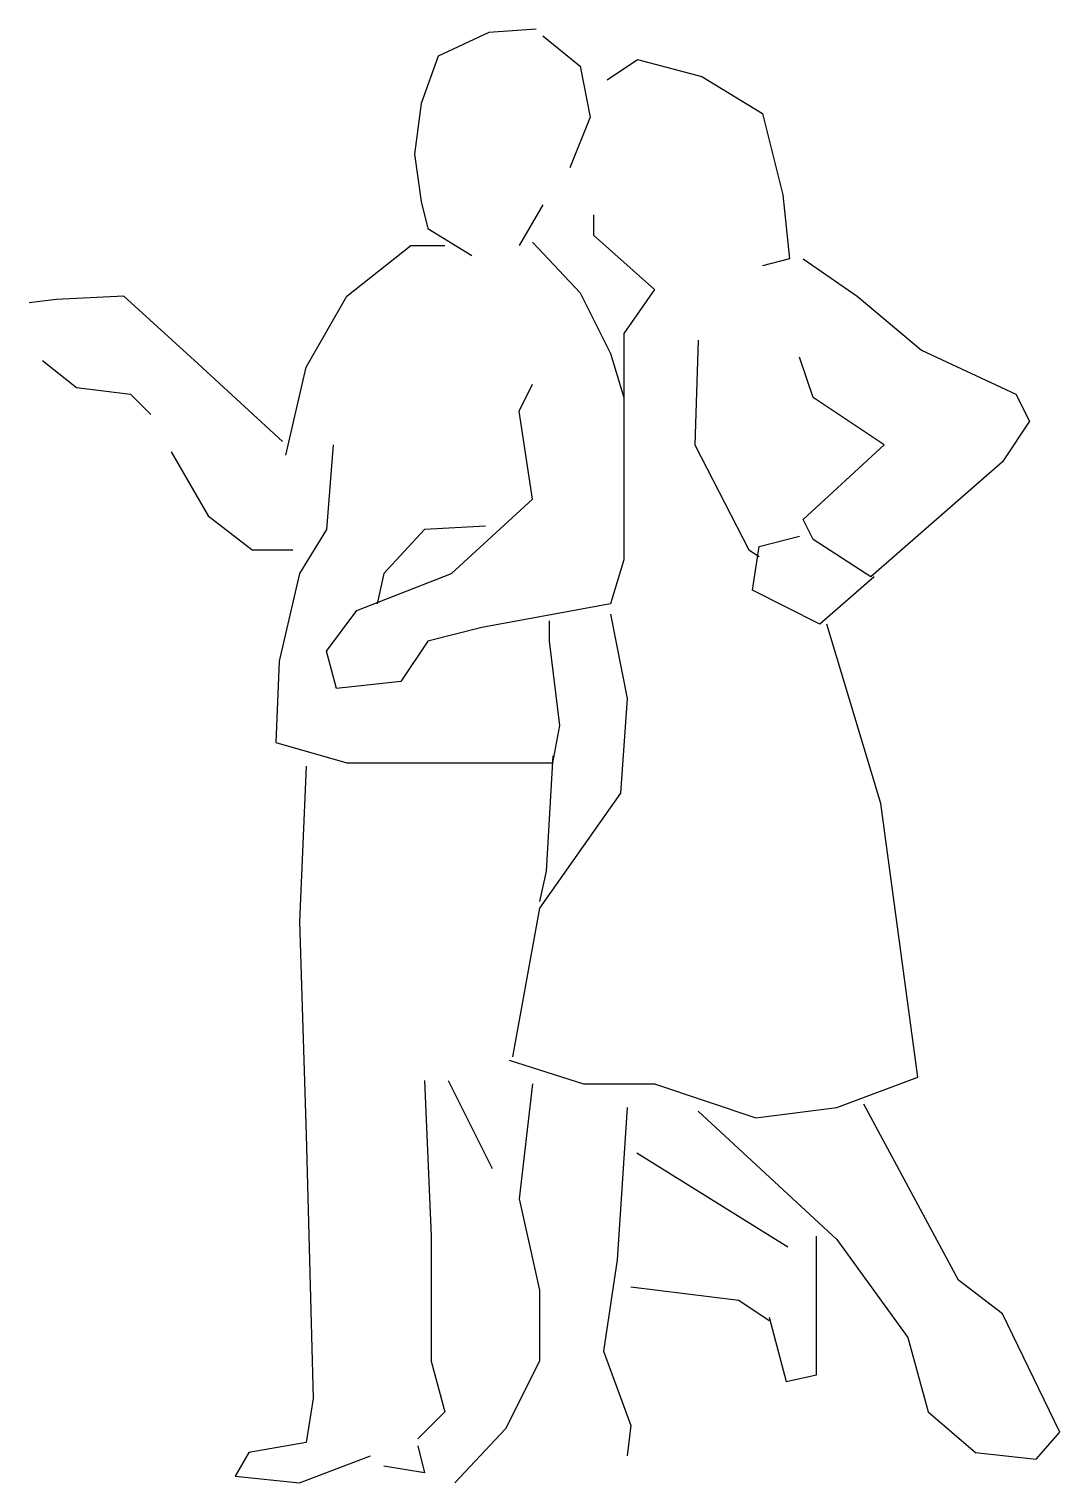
# Model space of a CAD drawing. Extents: x 81868 to 82928, y 18127 to 19621.
import ezdxf

# ---------------------------------------------------------------- set-up
doc = ezdxf.new("R2010")
doc.units = 0
doc.header["$LTSCALE"] = 1270
doc.header["$MEASUREMENT"] = 0
doc.layers.get('0').update_dxf_attribs({"linetype": 'CONTINUOUS'})

msp = doc.modelspace()

# ---------------------------------------------------------------- linework, layer by layer
at = {"linetype": 'CONTINUOUS'}
for p, q in [((82389.3, 19620.7), (82340.6, 19617.2)), ((82340.6, 19617.2), (82288.5, 19592.9)), ((82396.2, 19613.7), (82434.5, 19582.4)), ((82288.5, 19592.9), (82271.1, 19544.2)), ((82462.3, 19568.5), (82493.5, 19589.4)), ((82493.5, 19589.4), (82559.6, 19572)), ((82434.5, 19582.4), (82444.9, 19530.3)), ((82559.6, 19572), (82622.1, 19533.8)), ((82271.1, 19544.2), (82264.2, 19492.1)), ((82444.9, 19530.3), (82424, 19478.2)), ((82622.1, 19533.8), (82642.9, 19450.4)), ((82264.2, 19492.1), (82271.1, 19443.5)), ((82271.1, 19443.5), (82278.1, 19415.7)), ((82396.2, 19440), (82371.9, 19398.3)), ((82642.9, 19450.4), (82649.9, 19384.4)), ((82448.4, 19429.6), (82448.4, 19408.7)), ((82278.1, 19415.7), (82323.3, 19387.9)), ((82194.7, 19346.2), (82260.7, 19398.3)), ((82260.7, 19398.3), (82295.5, 19398.3)), ((82385.8, 19401.8), (82434.5, 19349.6)), ((82448.4, 19408.7), (82510.9, 19353.1)), ((82649.9, 19384.4), (82622.1, 19377.4)), ((82663.8, 19384.4), (82719.4, 19346.2)), ((82434.5, 19349.6), (82465.7, 19287.1)), ((82510.9, 19353.1), (82479.6, 19307.9)), ((81895.9, 19342.7), (81868.1, 19339.2)), ((81965.4, 19346.2), (81895.9, 19342.7)), ((82041.8, 19276.7), (81965.4, 19346.2)), ((82153, 19273.2), (82194.7, 19346.2)), ((82719.4, 19346.2), (82785.4, 19290.6)), ((82479.6, 19307.9), (82479.6, 19235)), ((82556.1, 19301), (82552.6, 19193.3)), ((82785.4, 19290.6), (82882.7, 19245.4)), ((81882, 19280.1), (81916.7, 19252.3)), ((82128.7, 19196.7), (82041.8, 19276.7)), ((82465.7, 19287.1), (82479.6, 19241.9)), ((82674.2, 19241.9), (82660.3, 19283.6)), ((82132.2, 19182.8), (82153, 19273.2)), ((81916.7, 19252.3), (81972.3, 19245.4)), ((81972.3, 19245.4), (81993.2, 19224.5)), ((82371.9, 19228), (82385.8, 19255.8)), ((82882.7, 19245.4), (82896.6, 19217.6)), ((82479.6, 19235), (82479.6, 19075.1)), ((82747.2, 19193.3), (82674.2, 19241.9)), ((82385.8, 19137.7), (82371.9, 19228)), ((82896.6, 19217.6), (82868.8, 19175.9)), ((82014, 19186.3), (82052.2, 19120.3)), ((82180.8, 19193.3), (82173.9, 19106.4)), ((82552.6, 19193.3), (82608.2, 19085.6)), ((82663.8, 19116.8), (82747.2, 19193.3)), ((82868.8, 19175.9), (82733.3, 19057.8)), ((82302.4, 19061.2), (82385.8, 19137.7)), ((82052.2, 19120.3), (82097.4, 19085.6)), ((82674.2, 19096), (82663.8, 19116.8)), ((82173.9, 19106.4), (82146.1, 19061.2)), ((82274.6, 19106.4), (82232.9, 19061.2)), ((82337.2, 19109.9), (82274.6, 19106.4)), ((82618.6, 19089), (82660.3, 19099.5)), ((82733.3, 19057.8), (82674.2, 19096)), ((82097.4, 19085.6), (82139.1, 19085.6)), ((82608.2, 19085.6), (82618.6, 19078.6)), ((82611.7, 19043.9), (82618.6, 19089)), ((82479.6, 19075.1), (82465.7, 19030)), ((82146.1, 19061.2), (82125.2, 18970.9)), ((82205.1, 19023), (82302.4, 19061.2)), ((82232.9, 19061.2), (82226, 19030)), ((82736.8, 19057.8), (82681.2, 19009.1)), ((82681.2, 19009.1), (82611.7, 19043.9)), ((82173.9, 18981.3), (82205.1, 19023)), ((82465.7, 19030), (82333.7, 19005.6)), ((82333.7, 19005.6), (82278.1, 18991.7)), ((82403.2, 18991.7), (82403.2, 19012.6)), ((82465.7, 19019.5), (82483.1, 18932.7)), ((82743.7, 18824.9), (82688.1, 19009.1)), ((82278.1, 18991.7), (82250.3, 18950)), ((82413.6, 18904.9), (82403.2, 18991.7)), ((82184.3, 18943.1), (82173.9, 18981.3)), ((82125.2, 18970.9), (82121.7, 18887.5)), ((82250.3, 18950), (82184.3, 18943.1)), ((82483.1, 18932.7), (82476.2, 18835.4)), ((82406.7, 18866.6), (82413.6, 18904.9)), ((82121.7, 18887.5), (82194.7, 18866.6)), ((82406.7, 18873.6), (82399.7, 18755.4)), ((82153, 18863.2), (82146.1, 18703.3)), ((82194.7, 18866.6), (82406.7, 18866.6)), ((82476.2, 18835.4), (82392.8, 18717.2)), ((82781.9, 18543.5), (82743.7, 18824.9)), ((82399.7, 18755.4), (82392.8, 18724.2)), ((82392.8, 18717.2), (82365, 18564.3)), ((82146.1, 18703.3), (82153, 18484.4)), ((82361.5, 18560.9), (82437.9, 18536.5)), ((82698.5, 18512.2), (82781.9, 18543.5)), ((82274.6, 18540), (82281.6, 18380.2)), ((82298.9, 18540), (82344.1, 18449.7)), ((82385.8, 18536.5), (82371.9, 18418.4)), ((82437.9, 18536.5), (82510.9, 18536.5)), ((82510.9, 18536.5), (82615.1, 18501.8)), ((82823.6, 18335), (82726.3, 18515.7)), ((82483.1, 18512.2), (82472.7, 18355.8)), ((82556.1, 18508.7), (82698.5, 18376.7)), ((82615.1, 18501.8), (82698.5, 18512.2)), ((82153, 18484.4), (82160, 18213.4)), ((82492.9, 18465.7), (82648.1, 18369.3)), ((82371.9, 18418.4), (82392.8, 18324.6)), ((82281.6, 18380.2), (82281.6, 18251.6)), ((82677.7, 18328.1), (82677.7, 18380.2)), ((82698.5, 18376.7), (82771.5, 18275.9)), ((82472.7, 18355.8), (82458.8, 18262)), ((82868.8, 18300.3), (82823.6, 18335)), ((82392.8, 18324.6), (82392.8, 18251.6)), ((82486.6, 18328.1), (82597.8, 18314.2)), ((82677.7, 18237.7), (82677.7, 18328.1)), ((82597.8, 18314.2), (82629, 18293.3)), ((82629, 18296.8), (82646.4, 18230.8)), ((82927.9, 18178.6), (82868.8, 18300.3)), ((82771.5, 18275.9), (82792.4, 18199.5)), ((82458.8, 18262), (82486.6, 18185.6)), ((82281.6, 18251.6), (82295.5, 18199.5)), ((82392.8, 18251.6), (82358, 18182.1)), ((82646.4, 18230.8), (82677.7, 18237.7)), ((82160, 18213.4), (82153, 18168.2)), ((82295.5, 18199.5), (82267.7, 18171.7)), ((82792.4, 18199.5), (82841, 18157.8)), ((82486.6, 18185.6), (82483.1, 18154.3)), ((82358, 18182.1), (82305.9, 18126.5)), ((82903.6, 18150.8), (82927.9, 18178.6)), ((82093.9, 18157.8), (82080, 18133.5)), ((82153, 18168.2), (82093.9, 18157.8)), ((82146.1, 18126.5), (82219, 18154.3)), ((82267.7, 18164.7), (82274.6, 18136.9)), ((82841, 18157.8), (82903.6, 18150.8)), ((82274.6, 18136.9), (82232.9, 18143.9)), ((82080, 18133.5), (82146.1, 18126.5))]:
    msp.add_line(p, q, dxfattribs=at)

doc.saveas('drawing.dxf')
